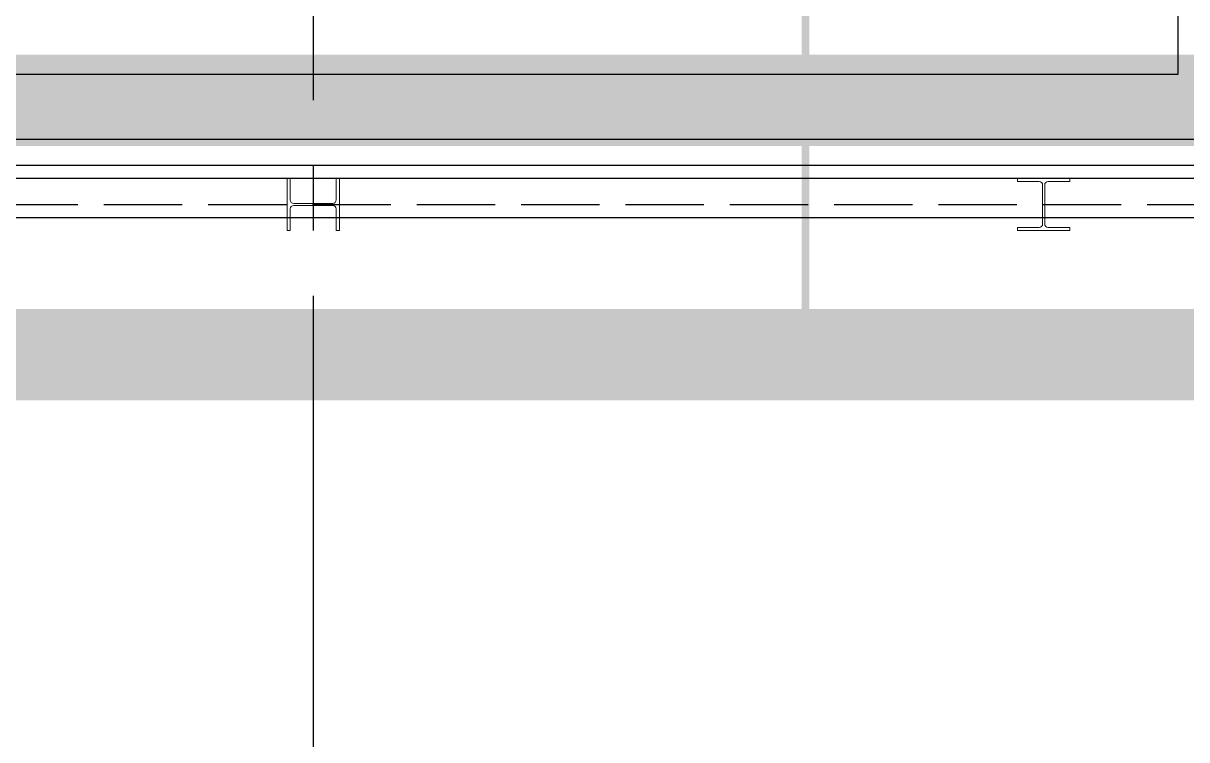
# Model space of a CAD drawing. Extents: x -3080 to 28500, y -1326 to 31609.
# Drawn here: x 21728.8 to 22174.8, y 1664.9 to 1939.4 of the extents above; entities that cross this region are included whole.
import ezdxf

# ---------------------------------------------------------------- set-up
doc = ezdxf.new("R2010")
doc.units = 0
doc.header["$LTSCALE"] = 100
doc.linetypes.add('X-S-FAB-L05$0$COL-CEN-LIN', pattern=[3.25, 2.5, -0.25, 0.25, -0.25])
doc.linetypes.add('X-S-FAB-L05$0$HIDDEN', pattern=[0.4, 0.3, -0.1])
for name, color, linetype in [('0-xref', 8, 'Continuous'), ('188K-SM-03-F05-ARCH-PA-Y2257103$0$K-岩棉 2hr 3.5-非抗', 53, 'Continuous'), ('188K-SM-03-F05-MECH-DCC-Y2257103$0$00_AC_CHS_20℃', 3, 'Continuous'), ('188K-SM-03-F05-MECH-DCC-Y2257103$0$00_閥站分組', 1, 'Continuous'), ('188K-SM-07-F10-MECH-CR PIPE-Y2257103$0$00_AC_CHS_12℃', 4, 'Continuous'), ('188K-SM-07-F10-MECH-CR PIPE-Y2257103$0$00_AC_CHS_20℃', 3, 'Continuous'), ('188K-SM-07-F10-MECH-CR PIPE-Y2257103$0$00_閥站分組', 1, 'Continuous'), ('X-S-FAB-L05$0$BLOCK', 8, 'Continuous'), ('X-S-FAB-L05$0$CCL', 8, 'X-S-FAB-L05$0$COL-CEN-LIN'), ('X-S-FAB-L05$0$COL-S', 8, 'Continuous'), ('X-S-FAB-L05$0$HID(UP)', 8, 'X-S-FAB-L05$0$HIDDEN'), ('X-S-FAB-L05$0$WALL-DR', 8, 'Continuous')]:
    doc.layers.add(name, color=color, linetype=linetype)

# ---------------------------------------------------------------- blocks, each defined once
blk = doc.blocks.new('X-S-FAB-L05$0$FAB2-L05')
at = {"layer": 'X-S-FAB-L05$0$CCL'}
blk.add_line((-4320, 11005), (-4320, 0), dxfattribs=at)
blk = doc.blocks.new('X-S-FAB-L05')
at = {"layer": 'X-S-FAB-L05$0$COL-S', "color": 2, "lineweight": 0, "ltscale": 10, "flags": 128}
for points in [[(21850, 1880), (21848.8, 1880), (21848.8, 1871.7, -0.4142136), (21847.5, 1870.4), (21832.5, 1870.4, -0.4142136), (21831.2, 1871.7), (21831.2, 1880), (21830, 1880), (21830, 1860), (21831.2, 1860), (21831.2, 1868.3, -0.4142136), (21832.5, 1869.6), (21847.5, 1869.6, -0.4142136), (21848.8, 1868.3), (21848.8, 1860), (21850, 1860)], [(22110, 1880), (22110, 1878.8), (22118.3, 1878.8, -0.4142136), (22119.6, 1877.5), (22119.6, 1862.5, -0.4142136), (22118.3, 1861.2), (22110, 1861.2), (22110, 1860), (22130, 1860), (22130, 1861.2), (22121.7, 1861.2, -0.4142136), (22120.4, 1862.5), (22120.4, 1877.5, -0.4142136), (22121.7, 1878.8), (22130, 1878.8), (22130, 1880)]]:
    blk.add_lwpolyline(points, format="xyb", close=True, dxfattribs=at)
at = {"layer": 'X-S-FAB-L05$0$HID(UP)'}
blk.add_line((19759.737, 1870), (24305, 1870), dxfattribs=at)
at = {"layer": 'X-S-FAB-L05$0$WALL-DR'}
for p, q in [((16745, 1880), (24310, 1880)), ((19762.624, 1865), (24310, 1865))]:
    blk.add_line(p, q, dxfattribs=at)
at = {"layer": 'X-S-FAB-L05$0$BLOCK'}
blk.add_blockref('X-S-FAB-L05$0$FAB2-L05', (26160, -720), dxfattribs=at)
blk = doc.blocks.new('188K-SM-03-F05-ARCH-PA-Y2257103')
at = {"layer": '188K-SM-03-F05-ARCH-PA-Y2257103$0$K-岩棉 2hr 3.5-非抗'}
for p, q in [((16745, 1895, 0), (24300, 1895, 0)), ((16745, 1885, 0), (24300, 1885))]:
    blk.add_line(p, q, dxfattribs=at)
blk = doc.blocks.new('188K-SM-03-F05-MECH-DCC-Y2257103')
at = {"layer": '188K-SM-03-F05-MECH-DCC-Y2257103$0$00_AC_CHS_20℃', "ltscale": 1000, "const_width": 3, "elevation": 0}
blk.add_lwpolyline([(22028.71, 1873.32), (22028.71, 2368.7)], dxfattribs=at)
at = {"layer": '188K-SM-03-F05-MECH-DCC-Y2257103$0$00_閥站分組', "ltscale": 1000, "elevation": 0}
blk.add_lwpolyline([(21278.54, 2444.61), (22171.49, 2444.61), (22171.49, 1919.84), (21278.54, 1919.84)], close=True, dxfattribs=at)
blk = doc.blocks.new('188K-SM-07-F10-MECH-CR PIPE-Y2257103')
at = {"layer": '188K-SM-07-F10-MECH-CR PIPE-Y2257103$0$00_AC_CHS_12℃', "ltscale": 1000, "const_width": 35}
blk.add_lwpolyline([(1863.885, 112.877), (12844.042, 112.877), (12844.042, -152.494), (15041.321, -152.494), (15041.321, 85.834), (16672.641, 85.834), (16672.641, 1909.873), (24026.171, 1909.873)], dxfattribs=at)
at = {"layer": '188K-SM-07-F10-MECH-CR PIPE-Y2257103$0$00_AC_CHS_20℃', "ltscale": 1000, "const_width": 3, "elevation": 0}
blk.add_lwpolyline([(22028.71, 1804.906), (22028.71, 2368.696)], dxfattribs=at)
at = {"layer": '188K-SM-07-F10-MECH-CR PIPE-Y2257103$0$00_AC_CHS_20℃', "ltscale": 1000, "const_width": 35}
blk.add_lwpolyline([(1863.885, 63.55), (12780.714, 65.58), (12782.797, -201.709), (15093.572, -202.093), (15101.312, 29.205), (16720.194, 27.785), (16720.194, 1812.454), (24026.171, 1812.454)], dxfattribs=at)
at = {"layer": '188K-SM-07-F10-MECH-CR PIPE-Y2257103$0$00_閥站分組', "ltscale": 1000, "elevation": 0}
blk.add_lwpolyline([(21278.538, 2444.611), (22171.494, 2444.611), (22171.494, 1919.843), (21278.538, 1919.843)], close=True, dxfattribs=at)

msp = doc.modelspace()

# ---------------------------------------------------------------- block references
at = {"layer": '0-xref'}
for name in ['X-S-FAB-L05', '188K-SM-03-F05-MECH-DCC-Y2257103', '188K-SM-03-F05-ARCH-PA-Y2257103']:
    msp.add_blockref(name, (0, 0), dxfattribs=at)

# ---------------------------------------------------------------- next in the draw order: block references
msp.add_blockref('188K-SM-07-F10-MECH-CR PIPE-Y2257103', (0, 0), dxfattribs=at)

doc.saveas('drawing.dxf')
